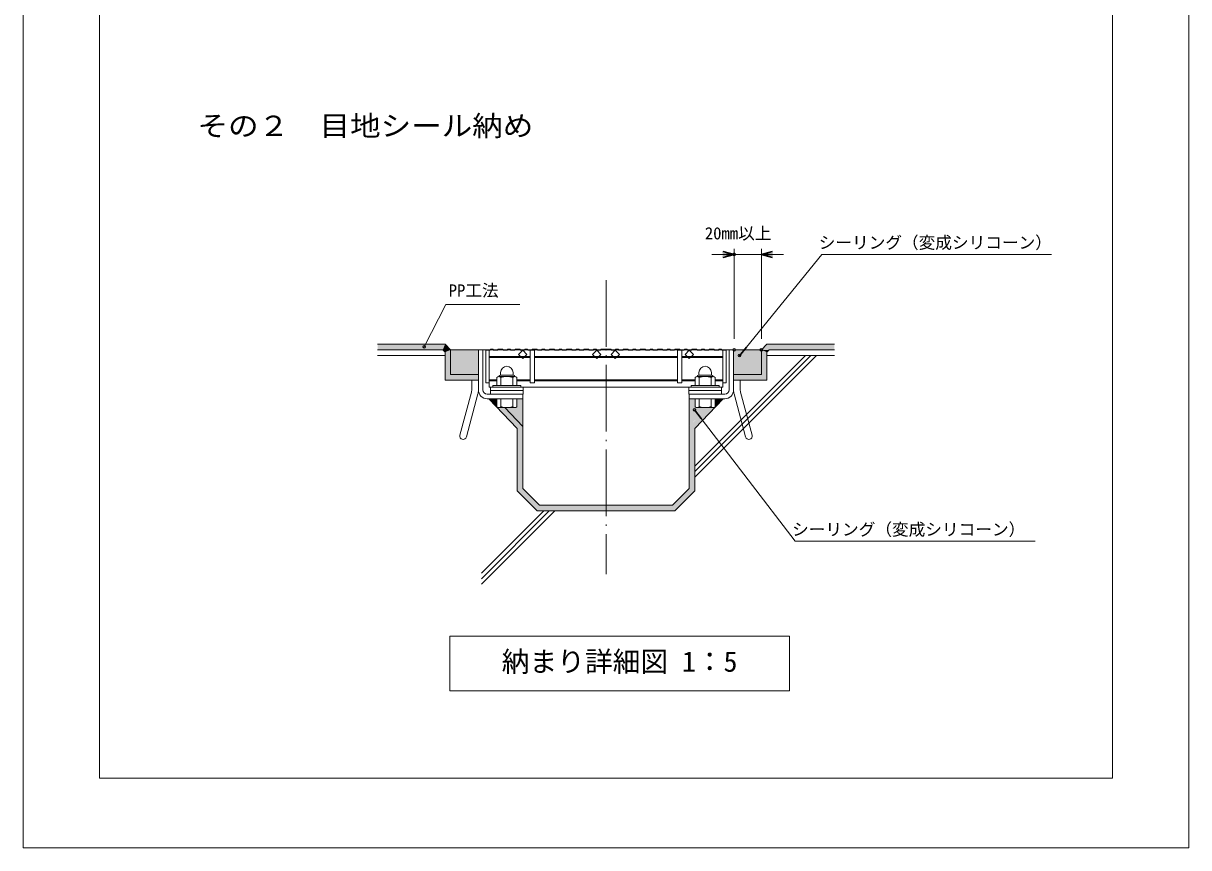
# Model space of a CAD drawing. Units: millimetres, scale not verified. Extents: x -517 to 533, y -741 to 744.
# Drawn here: x -517 to 533, y -741 to 2 of the extents above; entities that cross this region are included whole.
import ezdxf
from ezdxf.enums import TextEntityAlignment as Align

# ---------------------------------------------------------------- set-up
doc = ezdxf.new("R2010")
doc.units = ezdxf.units.MM
doc.header["$LTSCALE"] = 5
doc.header["$PDMODE"] = 32
doc.header["$PDSIZE"] = 2.5
doc.linetypes.add('LONG_DASHED_DOTTED', pattern=[15.25, 12, -1.5, 0.25, -1.5])
for name, color, linetype, lineweight in [('0-0_Defpoints', 7, 'Continuous', 18), ('0-2_シーリング(変成シリコン)グレー', 7, 'Continuous', 18), ('0-3_付帯物', 7, 'Continuous', 18), ('0-4_文字', 4, 'Continuous', 18), ('0-5_枠', 6, 'Continuous', 18), ('0-6_躯体', 2, 'Continuous', 18), ('0-7_0', 4, 'Continuous', 30)]:
    doc.layers.add(name, color=color, linetype=linetype, lineweight=lineweight)
doc.styles.add('ＭＳ ゴシック', font='')
doc.styles.get('ＭＳ ゴシック').set_extended_font_data('MS Gothic')

msp = doc.modelspace()

# ---------------------------------------------------------------- linework, layer by layer
at = {"layer": '0-0_Defpoints'}
msp.add_lwpolyline([(-516.973, -740.854), (533.027, -740.854), (533.027, 744.146), (-516.973, 744.146)], close=True, dxfattribs=at)
at = {"layer": '0-0_Defpoints', "color": 4}
for p in [(123.424, -206.475), (123.424, -292.465), (148.028, -292.465)]:
    msp.add_point(p, dxfattribs=at)
at = {"layer": '0-0_Defpoints'}
for points in [[(-97.393, -336.465), (-90.306, -343.772), (-90.307, -336.697)], [(-71.973, -363.449), (-88.991, -344.54), (-90.306, -343.772)], [(-71.973, -363.449), (-88.338, -344.584), (-88.991, -344.54)], [(-71.973, -363.449), (-82.945, -344.511), (-88.338, -344.584)], [(-71.973, -363.449), (-66.973, -361.466), (-82.945, -344.511)], [(104.599, -344.465), (83.027, -361.466), (88.027, -363.449)], [(104.599, -344.465), (99.042, -344.465), (83.027, -361.466)], [(88.027, -363.449), (113.447, -336.465), (106.384, -343.76)], [(88.027, -363.449), (106.5, -343.865), (113.447, -336.465)], [(88.027, -363.449), (106.384, -343.76), (106.057, -344.013)], [(88.027, -363.449), (106.057, -344.013), (105.656, -344.245)], [(88.027, -363.449), (105.656, -344.245), (105.297, -344.372)], [(88.027, -363.449), (105.297, -344.372), (104.599, -344.465)], [(113.447, -336.465), (106.36, -336.697), (106.384, -343.76)], [(113.447, -336.465), (106.585, -336.543), (106.36, -336.697)], [(-66.973, -417.465), (-66.973, -361.466), (-71.973, -419.536)], [(-66.973, -361.466), (-71.973, -363.449), (-71.973, -419.536)], [(88.027, -419.536), (83.027, -361.466), (83.027, -417.465)], [(88.027, -419.536), (88.027, -363.449), (83.027, -361.466)], [(-66.973, -417.465), (-71.973, -419.536), (-54.044, -437.465)], [(-54.044, -437.465), (-51.973, -432.465), (-66.973, -417.465)], [(88.027, -419.536), (83.027, -417.465), (68.027, -432.465)], [(70.098, -437.465), (88.027, -419.536), (68.027, -432.465)], [(-54.044, -437.465), (70.098, -437.465), (-51.973, -432.465)], [(70.098, -437.465), (68.027, -432.465), (-51.973, -432.465)]]:
    msp.add_solid(points, dxfattribs=at)
at = {"layer": '0-2_シーリング(変成シリコン)グレー', "color": 4}
msp.add_line((-82.945, -344.511), (-82.945, -344.465), dxfattribs=at)
at = {"layer": '0-2_シーリング(変成シリコン)グレー'}
for points in [[(-131.975, -314.798), (-136.975, -319.798), (-136.975, -292.465)], [(-131.975, -314.798), (-106.973, -314.798), (-136.975, -319.798)], [(-106.973, -314.798), (-106.973, -319.798), (-136.975, -319.798)], [(148.028, -314.798), (123.027, -314.798), (153.028, -319.798)], [(123.027, -314.798), (123.027, -319.798), (153.028, -319.798)]]:
    msp.add_solid(points, dxfattribs=at)
at = {"layer": '0-3_付帯物'}
for p, q in [((-102.973, -292.465), (-106.973, -292.465)), ((-106.973, -328.465), (-106.973, -292.465)), ((-102.973, -292.465), (-106.973, -292.465)), ((-102.973, -328.465), (-102.973, -292.465)), ((-100.307, -292.798), (-96.544, -292.798)), ((-100.307, -292.798), (-100.307, -322.132)), ((-97.307, -326.132), (-97.307, -292.798)), ((-95.878, -291.798), (-96.544, -292.798)), ((-95.878, -291.798), (-93.878, -291.798)), ((-93.878, -291.798), (-93.211, -292.798)), ((-93.211, -292.798), (-89.802, -292.798)), ((-89.136, -291.798), (-89.802, -292.798)), ((-81.061, -292.798), (-84.469, -292.798)), ((-80.394, -291.798), (-81.061, -292.798)), ((-80.394, -291.798), (-78.394, -291.798)), ((-73.652, -291.798), (-74.318, -292.798)), ((-65.576, -292.798), (-68.985, -292.798)), ((-64.91, -291.798), (-65.576, -292.798)), ((-64.91, -291.798), (-62.91, -291.798)), ((-62.91, -291.798), (-62.243, -292.798)), ((-62.243, -292.798), (-58.834, -292.798)), ((-60.307, -292.798), (-56.307, -292.798)), ((-60.307, -292.798), (-60.307, -322.132)), ((-58.168, -291.798), (-58.834, -292.798)), ((-58.168, -291.798), (-54.168, -291.798)), ((-56.307, -292.798), (-56.307, -322.132)), ((-54.168, -291.798), (-53.501, -292.798)), ((-50.093, -292.798), (-53.501, -292.798)), ((-49.426, -291.798), (-50.093, -292.798)), ((-49.426, -291.798), (-47.426, -291.798)), ((-47.426, -291.798), (-46.759, -292.798)), ((-46.759, -292.798), (-43.35, -292.798)), ((-42.684, -291.798), (-43.35, -292.798)), ((-34.608, -292.798), (-38.017, -292.798)), ((-33.942, -291.798), (-34.608, -292.798)), ((-33.942, -291.798), (-31.942, -291.798)), ((-31.942, -291.798), (-31.275, -292.798)), ((-31.275, -292.798), (-27.867, -292.798)), ((-27.2, -291.798), (-27.867, -292.798)), ((-27.2, -291.798), (-23.2, -291.798)), ((-23.2, -291.798), (-22.533, -292.798)), ((-19.124, -292.798), (-22.533, -292.798)), ((-18.458, -291.798), (-19.124, -292.798)), ((-18.458, -291.798), (-16.458, -291.798)), ((-16.458, -291.798), (-15.791, -292.798)), ((-15.791, -292.798), (-12.382, -292.798)), ((-11.716, -291.798), (-12.382, -292.798)), ((-11.716, -291.798), (-7.716, -291.798)), ((-7.716, -291.798), (-7.049, -292.798)), ((-3.64, -292.798), (-7.049, -292.798)), ((-2.974, -291.798), (-3.64, -292.798)), ((-2.974, -291.798), (-0.974, -291.798)), ((-0.974, -291.798), (-0.307, -292.798)), ((-0.307, -292.798), (3.102, -292.798)), ((3.768, -291.798), (3.102, -292.798)), ((3.768, -291.798), (7.768, -291.798)), ((8.286, -291.798), (7.619, -292.798)), ((7.768, -291.798), (8.435, -292.798)), ((12.286, -291.798), (8.286, -291.798)), ((12.286, -291.798), (12.952, -292.798)), ((12.589, -296.57), (16.361, -292.798)), ((16.361, -292.798), (12.952, -292.798)), ((17.028, -291.798), (16.361, -292.798)), ((16.361, -292.798), (20.132, -296.57)), ((19.028, -291.798), (17.028, -291.798)), ((19.028, -291.798), (19.694, -292.798)), ((19.694, -292.798), (23.103, -292.798)), ((23.77, -291.798), (23.103, -292.798)), ((27.77, -291.798), (23.77, -291.798)), ((27.77, -291.798), (28.436, -292.798)), ((34.512, -291.798), (32.512, -291.798)), ((34.512, -291.798), (35.178, -292.798)), ((35.178, -292.798), (38.587, -292.798)), ((39.254, -291.798), (38.587, -292.798)), ((43.254, -291.798), (39.254, -291.798)), ((43.254, -291.798), (43.92, -292.798)), ((47.329, -292.798), (43.92, -292.798)), ((47.996, -291.798), (47.329, -292.798)), ((49.996, -291.798), (47.996, -291.798)), ((49.996, -291.798), (50.662, -292.798)), ((50.662, -292.798), (54.071, -292.798)), ((54.738, -291.798), (54.071, -292.798)), ((58.738, -291.798), (54.738, -291.798)), ((58.738, -291.798), (59.404, -292.798)), ((62.813, -292.798), (59.404, -292.798)), ((63.48, -291.798), (62.813, -292.798)), ((65.48, -291.798), (63.48, -291.798)), ((65.48, -291.798), (66.146, -292.798)), ((66.146, -292.798), (69.555, -292.798)), ((70.222, -291.798), (69.555, -292.798)), ((74.222, -291.798), (70.222, -291.798)), ((76.361, -292.798), (72.36, -292.798)), ((72.361, -292.798), (72.361, -322.132)), ((74.222, -291.798), (74.888, -292.798)), ((78.297, -292.798), (74.888, -292.798)), ((76.361, -292.798), (76.361, -322.132)), ((78.964, -291.798), (78.297, -292.798)), ((80.964, -291.798), (78.964, -291.798)), ((79.256, -296.57), (83.027, -292.798)), ((80.964, -291.798), (81.63, -292.798)), ((81.63, -292.798), (85.039, -292.798)), ((83.027, -292.798), (86.798, -296.57)), ((85.706, -291.798), (85.039, -292.798)), ((89.706, -291.798), (85.706, -291.798)), ((89.706, -291.798), (90.372, -292.798)), ((93.781, -292.798), (90.372, -292.798)), ((94.448, -291.798), (93.781, -292.798)), ((96.448, -291.798), (94.448, -291.798)), ((96.448, -291.798), (97.114, -292.798)), ((97.114, -292.798), (100.523, -292.798)), ((101.19, -291.798), (100.523, -292.798)), ((105.19, -291.798), (101.19, -291.798)), ((105.19, -291.798), (105.856, -292.798)), ((109.265, -292.798), (105.856, -292.798)), ((109.932, -291.798), (109.265, -292.798)), ((111.932, -291.798), (109.932, -291.798)), ((111.932, -291.798), (112.598, -292.798)), ((116.361, -292.798), (112.598, -292.798)), ((113.361, -326.132), (113.361, -292.798)), ((116.361, -292.798), (116.361, -322.132)), ((119.027, -328.465), (119.027, -292.465)), ((119.027, -292.465), (123.027, -292.465)), ((123.027, -328.465), (123.027, -292.465)), ((-97.307, -298.465), (-60.307, -298.465)), ((-97.307, -299.465), (-60.307, -299.465)), ((-56.307, -298.465), (8.027, -298.465)), ((-56.307, -299.465), (8.027, -299.465)), ((72.361, -298.465), (8.027, -298.465)), ((72.361, -299.465), (8.027, -299.465)), ((16.361, -300.341), (12.589, -296.57)), ((20.132, -296.57), (16.361, -300.341)), ((113.361, -298.465), (76.361, -298.465)), ((113.361, -299.465), (76.361, -299.465)), ((83.027, -300.341), (79.256, -296.57)), ((86.798, -296.57), (83.027, -300.341)), ((-86.973, -312.925), (-86.973, -315.265)), ((-75.64, -312.932), (-75.64, -315.265)), ((91.694, -312.932), (91.694, -315.265)), ((103.027, -312.925), (103.027, -315.265)), ((-106.973, -319.798), (-112.973, -319.798)), ((-106.973, -319.798), (-112.973, -319.798)), ((-112.973, -329.008), (-112.973, -319.798)), ((-106.973, -329.008), (-106.973, -319.798)), ((-100.307, -322.132), (-97.307, -322.132)), ((-97.307, -319.465), (-90.307, -319.465)), ((-97.307, -320.465), (-90.307, -320.465)), ((-93.973, -324.598), (-68.64, -324.598)), ((-93.973, -326.132), (-93.973, -324.598)), ((-90.307, -324.598), (-90.307, -317.291)), ((-88.64, -316.465), (-88.64, -316.598)), ((-88.473, -316.598), (-74.14, -316.598)), ((-75.173, -315.265), (-87.44, -315.265)), ((-86.64, -324.598), (-86.64, -317.291)), ((-75.973, -324.598), (-75.973, -317.291)), ((-73.973, -316.465), (-73.973, -316.598)), ((-72.307, -319.465), (-60.307, -319.465)), ((-72.307, -320.465), (-60.307, -320.465)), ((-72.306, -324.598), (-72.306, -317.291)), ((-68.64, -326.132), (-68.64, -324.598)), ((-60.307, -322.132), (-56.307, -322.132)), ((-56.307, -319.465), (8.027, -319.465)), ((-56.307, -320.465), (8.027, -320.465)), ((72.361, -319.465), (8.027, -319.465)), ((72.361, -320.465), (8.027, -320.465)), ((76.361, -322.132), (72.361, -322.132)), ((88.36, -319.465), (76.361, -319.465)), ((88.36, -320.465), (76.361, -320.465)), ((84.694, -326.132), (84.694, -324.598)), ((110.027, -324.598), (84.694, -324.598)), ((88.36, -324.598), (88.36, -317.291)), ((90.027, -316.465), (90.027, -316.598)), ((104.527, -316.598), (90.194, -316.598)), ((91.227, -315.265), (103.494, -315.265)), ((92.027, -324.598), (92.027, -317.291)), ((102.694, -324.598), (102.694, -317.291)), ((104.694, -316.465), (104.694, -316.598)), ((106.36, -324.598), (106.36, -317.291)), ((113.361, -319.465), (106.361, -319.465)), ((113.361, -320.465), (106.361, -320.465)), ((110.027, -326.132), (110.027, -324.598)), ((116.361, -322.132), (113.361, -322.132)), ((123.027, -329.008), (123.027, -319.798)), ((123.027, -319.798), (129.027, -319.798)), ((129.027, -329.008), (129.027, -319.798)), ((-113.177, -330.561), (-123.572, -369.355)), ((-107.382, -332.114), (-117.777, -370.908)), ((-98.973, -332.465), (-66.64, -332.465)), ((-97.307, -326.132), (8.027, -326.132)), ((-95.973, -326.132), (-95.973, -329.132)), ((-66.64, -329.132), (-95.973, -329.132)), ((-95.973, -329.132), (-95.973, -332.465)), ((-66.973, -332.465), (-66.973, -336.465)), ((-66.64, -329.132), (-66.64, -326.132)), ((-66.64, -332.465), (-66.64, -329.132)), ((113.361, -326.132), (8.027, -326.132)), ((82.693, -332.465), (82.693, -329.132)), ((82.693, -329.132), (112.027, -329.132)), ((115.027, -332.465), (82.693, -332.465)), ((82.694, -329.132), (82.694, -326.132)), ((83.027, -332.465), (83.027, -336.465)), ((112.027, -326.132), (112.027, -329.132)), ((112.027, -329.132), (112.027, -332.465)), ((123.436, -332.114), (133.83, -370.908)), ((129.231, -330.561), (139.626, -369.355)), ((-98.973, -336.465), (-66.973, -336.465)), ((-90.307, -336.465), (-90.307, -343.772)), ((-88.473, -344.465), (-74.14, -344.465)), ((-86.64, -336.465), (-86.64, -343.773)), ((-75.973, -336.465), (-75.973, -343.773)), ((-72.306, -336.465), (-72.306, -343.772)), ((115.027, -336.465), (83.027, -336.465)), ((88.36, -336.465), (88.36, -343.772)), ((104.527, -344.465), (90.194, -344.465)), ((92.027, -336.465), (92.027, -343.773)), ((102.694, -336.465), (102.694, -343.773)), ((106.36, -336.465), (106.36, -343.772))]:
    msp.add_line(p, q, dxfattribs=at)
for points in [[(-89.136, -291.798), (-85.136, -291.798), (-84.469, -292.798)], [(-78.394, -291.798), (-77.727, -292.798), (-74.318, -292.798)], [(-73.652, -291.798), (-69.652, -291.798), (-68.985, -292.798)], [(-42.684, -291.798), (-38.684, -291.798), (-38.017, -292.798)], [(32.512, -291.798), (31.845, -292.798), (28.436, -292.798)]]:
    msp.add_lwpolyline(points, dxfattribs=at)
for points in [[(-63.202, -296.57), (-66.973, -292.798), (-70.745, -296.57), (-66.973, -300.341)], [(3.465, -296.57), (-0.307, -292.798), (-4.078, -296.57), (-0.307, -300.341)]]:
    msp.add_lwpolyline(points, close=True, dxfattribs=at)
for centre, radius, start, end in [((-81.313, -312.925), 5.66, 90, 180), ((-81.306, -312.932), 5.667, 0, 90), ((97.36, -312.932), 5.667, 90, 180), ((97.367, -312.925), 5.66, 0, 90), ((-88.473, -319.372), 2.773, 48.62012, 131.38166), ((-87.44, -316.465), 1.2, 90, 180), ((-81.306, -332.598), 16, 70.52881, 109.4712), ((-74.14, -319.372), 2.773, 48.61835, 131.37989), ((-75.173, -316.465), 1.2, 0, 90), ((90.194, -319.372), 2.773, 48.62011, 131.38165), ((91.227, -316.465), 1.2, 90, 180), ((97.36, -332.598), 16, 70.5288, 109.47119), ((104.527, -319.372), 2.773, 48.61834, 131.37988), ((103.494, -316.465), 1.2, 0, 90), ((-118.973, -329.008), 6, 344.99999, 0), ((-118.973, -329.008), 12, 345, 0), ((-98.973, -328.465), 8, 180, 270), ((-98.973, -328.465), 4, 180, 270), ((115.027, -328.465), 4, 270, 0), ((115.027, -328.465), 8, 270, 0), ((135.027, -329.008), 12, 180, 195), ((135.027, -329.008), 6, 180, 195.00001), ((-88.473, -341.692), 2.773, 228.61835, 311.37989), ((-81.306, -328.465), 16, 250.52881, 289.4712), ((-74.14, -341.692), 2.773, 228.62012, 311.38166), ((90.194, -341.692), 2.773, 228.61834, 311.37988), ((97.36, -328.465), 16, 250.5288, 289.47119), ((104.527, -341.692), 2.773, 228.62011, 311.38165), ((-120.674, -370.132), 3, 165.0001, 344.99987), ((136.728, -370.132), 3, 195.00013, 14.9999)]:
    msp.add_arc(centre, radius, start, end, dxfattribs=at)
at = {"layer": '0-4_文字'}
for p, q in [((113.424, -206.475), (103.424, -206.475)), ((123.424, -282.465), (123.424, -201.475)), ((148.028, -206.475), (123.424, -206.475)), ((134.595, -289.978), (202.386, -206.523)), ((148.028, -282.465), (148.028, -201.475)), ((158.028, -206.475), (168.028, -206.475)), ((202.386, -206.523), (214.886, -206.523)), ((214.886, -206.523), (409.306, -206.523)), ((-155.851, -289.807), (-136.303, -251.569)), ((-136.303, -251.569), (-123.803, -251.569)), ((-123.803, -251.569), (-69.567, -251.569)), ((93.806, -354.437), (178.37, -464.875)), ((178.37, -464.875), (190.87, -464.875)), ((190.87, -464.875), (394.738, -464.875))]:
    msp.add_line(p, q, dxfattribs=at)
msp.add_lwpolyline([(-132.7, -550.282), (173.325, -550.282), (173.325, -599.509), (-132.7, -599.509)], close=True, dxfattribs=at)
for p in [(-155.851, -289.807), (128.376, -297.634), (87.726, -346.497)]:
    msp.add_point(p, dxfattribs=at)
at = {"layer": '0-5_枠'}
for p, q in [((-448.223, 681.646), (-448.223, -678.354)), ((464.277, 681.646), (464.277, -678.354)), ((464.277, -678.354), (-448.223, -678.354))]:
    msp.add_line(p, q, dxfattribs=at)
at = {"layer": '0-6_躯体', "color": 4, "linetype": 'LONG_DASHED_DOTTED'}
msp.add_line((8.027, -229.798), (8.027, -494.515), dxfattribs=at)
at = {"layer": '0-6_躯体'}
for p, q in [((-136.975, -287.465), (-197.839, -287.465)), ((-197.839, -292.465), (-139.046, -292.465)), ((-136.975, -294.536), (-139.046, -292.465)), ((-136.975, -287.465), (-131.975, -292.465)), ((-131.975, -292.465), (-131.975, -314.798)), ((153.028, -287.465), (213.893, -287.465)), ((153.028, -294.536), (155.1, -292.465)), ((213.893, -292.465), (155.1, -292.465)), ((-136.975, -294.536), (-136.975, -319.798)), ((153.028, -319.798), (153.028, -294.536)), ((-131.975, -314.798), (-106.973, -314.798)), ((148.028, -314.798), (123.027, -314.798)), ((-112.973, -319.798), (-136.975, -319.798)), ((129.027, -319.798), (153.028, -319.798)), ((-97.393, -336.465), (-71.973, -363.449)), ((-83.082, -344.366), (-66.973, -361.466)), ((-71.973, -363.449), (-71.973, -404.536)), ((-66.973, -361.451), (-66.973, -417.465)), ((83.027, -361.466), (83.027, -417.465)), ((-71.973, -404.536), (-71.973, -419.536)), ((70.098, -437.465), (88.027, -419.536)), ((-54.044, -437.465), (55.098, -437.465)), ((55.098, -437.465), (70.098, -437.465))]:
    msp.add_line(p, q, dxfattribs=at)
at = {"layer": '0-6_躯体', "color": 4}
for p, q in [((8.027, -292.465), (-131.975, -292.465)), ((-107.37, -292.465), (-106.973, -292.862)), ((-107.37, -292.465), (-106.973, -292.862)), ((8.027, -292.465), (148.028, -292.465)), ((123.424, -292.465), (123.027, -292.862)), ((-136.975, -297.465), (-197.839, -297.465)), ((187.766, -297.465), (88.027, -397.204)), ((88.027, -402.154), (192.716, -297.465)), ((197.665, -297.465), (88.027, -407.103)), ((213.893, -297.465), (153.028, -297.465)), ((-90.525, -336.465), (-90.307, -336.697)), ((-66.973, -336.465), (-66.973, -361.222)), ((83.027, -336.465), (83.027, -361.307)), ((106.579, -336.465), (106.36, -336.697)), ((-104.282, -498.626), (-43.121, -437.465)), ((-38.172, -437.465), (-104.282, -503.575)), ((-48.071, -437.465), (-104.282, -493.676))]:
    msp.add_line(p, q, dxfattribs=at)
at = {"layer": '0-6_躯体'}
for points in [[(153.028, -287.465), (148.028, -292.465), (148.028, -314.798)], [(113.447, -336.465), (88.027, -363.449), (88.027, -404.536), (88.027, -419.536)], [(-71.973, -419.536), (-64.651, -426.858), (-54.044, -437.465)], [(-66.973, -417.465), (-51.973, -432.465), (68.027, -432.465), (83.027, -417.465)]]:
    msp.add_lwpolyline(points, dxfattribs=at)
at = {"layer": '0-6_躯体', "color": 7}
for points in [[(-136.975, -287.465), (-197.839, -287.465), (-139.046, -292.465)], [(-197.839, -287.465), (-197.839, -292.465), (-139.046, -292.465)], [(-136.975, -287.465), (-139.046, -292.465), (-136.975, -294.536)], [(-136.975, -294.536), (-131.975, -292.465), (-136.975, -287.465)], [(-136.975, -294.536), (-131.975, -314.798), (-131.975, -292.465)], [(213.893, -292.465), (153.028, -287.465), (148.028, -292.465)], [(148.028, -292.465), (153.028, -294.536), (155.1, -292.465)], [(148.028, -292.465), (148.028, -314.798), (153.028, -294.536)], [(213.893, -292.465), (213.893, -287.465), (153.028, -287.465)], [(148.028, -314.798), (153.028, -319.798), (153.028, -294.536)]]:
    msp.add_solid(points, dxfattribs=at)
at = {"layer": '0-6_躯体', "color": 3}
for points in [[(-131.975, -292.465), (-131.975, -314.798), (-106.973, -292.862), (-106.973, -314.798)], [(123.424, -292.465), (123.027, -314.798), (148.028, -292.465), (148.028, -314.798)], [(-66.973, -361.466), (-74.14, -344.465), (-82.945, -344.511)], [(-66.973, -361.466), (-73.394, -344.387), (-74.14, -344.465)], [(-66.973, -361.466), (-72.306, -343.772), (-73.394, -344.387)], [(-66.973, -361.466), (-72.306, -336.465), (-72.306, -343.772)], [(-66.973, -361.466), (-66.973, -336.465), (-72.306, -336.465)], [(83.027, -361.307), (88.36, -336.465), (83.027, -336.465)], [(83.027, -361.307), (88.36, -343.772), (88.36, -336.465)], [(83.027, -361.307), (88.999, -344.187), (88.36, -343.772)], [(83.027, -361.307), (89.529, -344.386), (88.999, -344.187)], [(83.027, -361.307), (90.194, -344.465), (89.529, -344.386)], [(83.027, -361.307), (99.042, -344.465), (90.194, -344.465)]]:
    msp.add_solid(points, dxfattribs=at)
at = {"layer": '0-7_0'}
for p, q in [((113.424, -203.795), (123.424, -206.475)), ((123.424, -206.475), (113.424, -206.475)), ((123.424, -206.475), (113.424, -209.154)), ((148.028, -206.475), (158.028, -203.795)), ((148.028, -206.475), (158.028, -206.475)), ((158.028, -209.154), (148.028, -206.475)), ((128.29, -297.74), (134.595, -289.978)), ((87.726, -346.497), (93.806, -354.437))]:
    msp.add_line(p, q, dxfattribs=at)

# ---------------------------------------------------------------- texts
at = {"layer": '0-0_Defpoints', "style": 'ＭＳ ゴシック', "width": 1.1}
msp.add_text('その２\u3000目地シール納め', height=18.33, dxfattribs=at).set_placement((-360.03, -105.329), align=Align.BOTTOM_LEFT)
at = {"layer": '0-4_文字', "color": 7, "style": 'ＭＳ ゴシック'}
for s, height, p in [('20mm以上', 11, (97.116, -196.243)), ('シーリング（変成シリコーン）', 11, (199.716, -204.618)), ('PP工法', 11, (-133.674, -247.795)), ('シーリング（変成シリコーン）', 11, (175.7, -462.97)), ('納まり詳細図 1：5', 18.33, (-85.978, -587.887))]:
    msp.add_text(s, height=height, dxfattribs=at).set_placement(p, align=Align.BOTTOM_LEFT)

doc.saveas('drawing.dxf')
